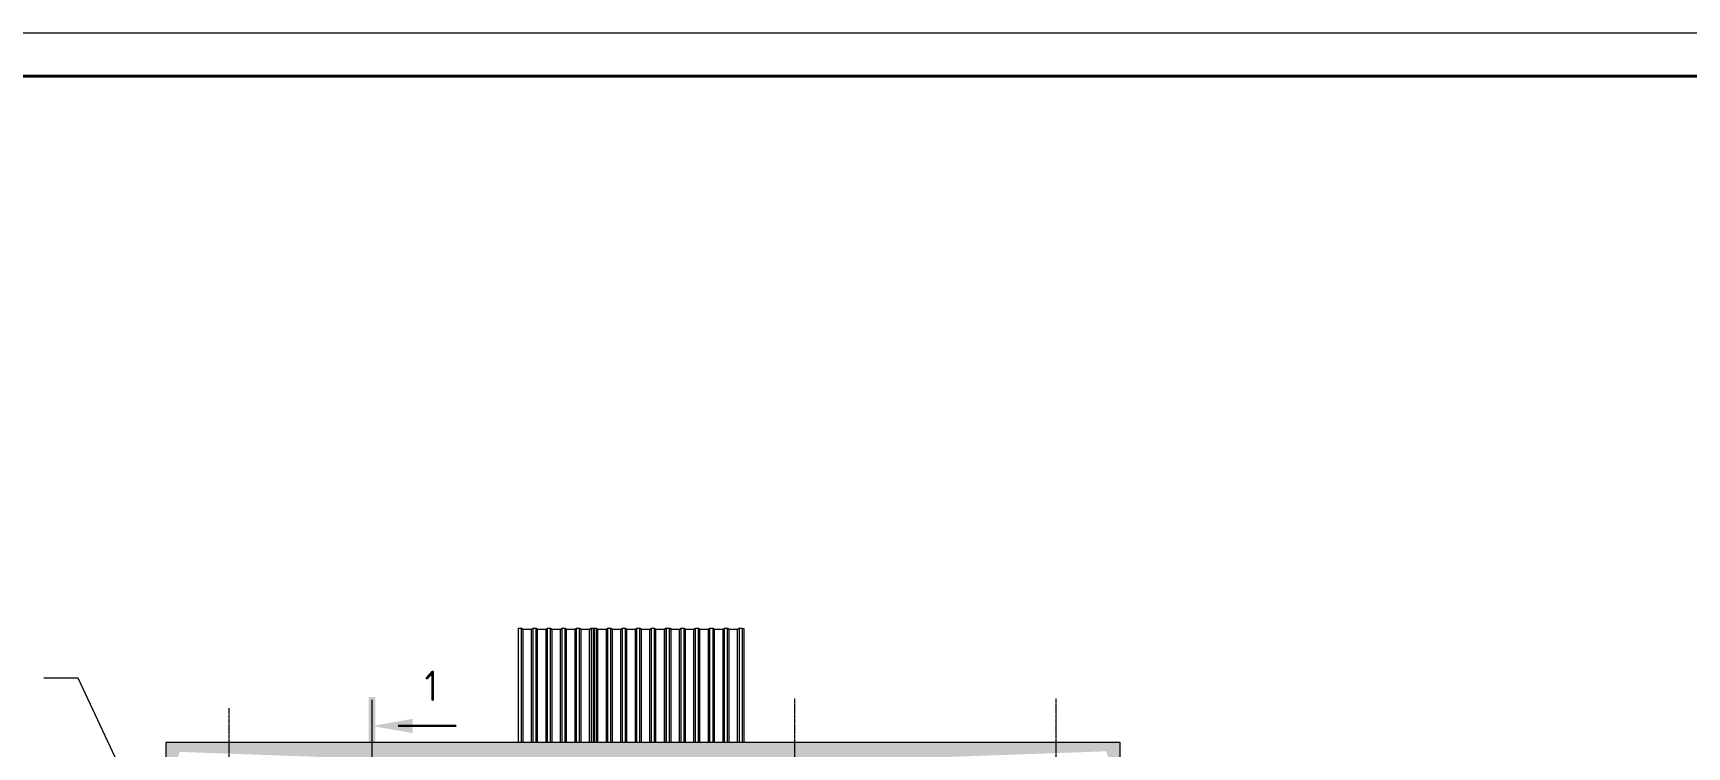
# Model space of a CAD drawing. Header units: millimetres. Extents: x -10178924 to 11692288, y -947381 to 58396.
# Drawn here: x -8754 to 10250, y -520857 to -512657 of the extents above; entities that cross this region are included whole.
import ezdxf

# ---------------------------------------------------------------- set-up
doc = ezdxf.new("R2010")
doc.units = ezdxf.units.MM
doc.linetypes.add('ADSK_Линия сетки', pattern=[25, 20, -2.5, 0, -2.5])
for name, color, linetype, lineweight in [('_0', 7, 'Continuous', 25), ('Аннотация', 7, 'Continuous', 18), ('Обобщенные модели', 7, 'Continuous', 18), ('Оси', 253, 'Continuous', 9), ('Разрезы', 7, 'Continuous', 9), ('Узлы', 7, 'Continuous', 18)]:
    doc.layers.add(name, color=color, linetype=linetype, lineweight=lineweight)
doc.layers.add('PDF _Ramka', color=7, linetype='Continuous')
doc.layers.add('Линии', color=7, linetype='Continuous', lineweight=9, true_color=0x00a600)
doc.styles.add('GOST Common_1', font='GOST_Common.ttf', dxfattribs={"width": 0.9, "height": 250})

# ---------------------------------------------------------------- blocks, each defined once
blk = doc.blocks.new('Roof Cladding - 833x50mm-3052827-План кровли АР')
at = {"layer": 'Обобщенные модели'}
for p, q in [((-3176, 45031), (-3141, 45031)), ((-3176, 43717), (-3176, 45031)), ((-3141, 45031), (-3124, 45019)), ((-3141, 43717), (-3141, 45031)), ((-3124, 45019), (-3026, 45019)), ((-3124, 43717), (-3124, 45019)), ((-3026, 45019), (-3009, 45031)), ((-3026, 43717), (-3026, 45019)), ((-3009, 45031), (-2974, 45031)), ((-3009, 43717), (-3009, 45031)), ((-2974, 45031), (-2957, 45019)), ((-2974, 43717), (-2974, 45031)), ((-2957, 45019), (-2860, 45019)), ((-2957, 43717), (-2957, 45019)), ((-2860, 45019), (-2843, 45031)), ((-2860, 43717), (-2860, 45019)), ((-2843, 45031), (-2808, 45031)), ((-2843, 43717), (-2843, 45031)), ((-2808, 45031), (-2791, 45019)), ((-2808, 43717), (-2808, 45031)), ((-2791, 45019), (-2693, 45019)), ((-2791, 43717), (-2791, 45019)), ((-2693, 45019), (-2676, 45031)), ((-2693, 43717), (-2693, 45019)), ((-2676, 45031), (-2641, 45031)), ((-2676, 43717), (-2676, 45031)), ((-2641, 45031), (-2624, 45019)), ((-2641, 43717), (-2641, 45031)), ((-2624, 45019), (-2526, 45019)), ((-2624, 43717), (-2624, 45019)), ((-2526, 45019), (-2509, 45031)), ((-2526, 43717), (-2526, 45019)), ((-2509, 45031), (-2474, 45031)), ((-2509, 43717), (-2509, 45031)), ((-2474, 45031), (-2457, 45019)), ((-2474, 43717), (-2474, 45031)), ((-2457, 45019), (-2359, 45019)), ((-2457, 43717), (-2457, 45019)), ((-2359, 45019), (-2342, 45031)), ((-2359, 43717), (-2359, 45019)), ((-2342, 45031), (-2307, 45031)), ((-2342, 45031), (-2342, 43717)), ((-2307, 45031), (-2307, 43717))]:
    blk.add_line(p, q, dxfattribs=at)
blk = doc.blocks.new('Roof Cladding - 833x50mm-V15-План кровли АР')
at = {"layer": 'Обобщенные модели'}
for p, q in [((-2316, 45031), (-2281, 45031)), ((-2316, 43717), (-2316, 45031)), ((-2281, 45031), (-2264, 45019)), ((-2281, 43717), (-2281, 45031)), ((-2264, 45019), (-2166, 45019)), ((-2264, 43717), (-2264, 45019)), ((-2166, 45019), (-2149, 45031)), ((-2166, 43717), (-2166, 45019)), ((-2149, 45031), (-2114, 45031)), ((-2149, 43717), (-2149, 45031)), ((-2114, 45031), (-2097, 45019)), ((-2114, 43717), (-2114, 45031)), ((-2097, 45019), (-2000, 45019)), ((-2097, 43717), (-2097, 45019)), ((-2000, 45019), (-1983, 45031)), ((-2000, 43717), (-2000, 45019)), ((-1983, 45031), (-1948, 45031)), ((-1983, 43717), (-1983, 45031)), ((-1948, 45031), (-1931, 45019)), ((-1948, 43717), (-1948, 45031)), ((-1931, 45019), (-1833, 45019)), ((-1931, 43717), (-1931, 45019)), ((-1833, 45019), (-1816, 45031)), ((-1833, 43717), (-1833, 45019)), ((-1816, 45031), (-1781, 45031)), ((-1816, 43717), (-1816, 45031)), ((-1781, 45031), (-1764, 45019)), ((-1781, 43717), (-1781, 45031)), ((-1764, 45019), (-1666, 45019)), ((-1764, 43717), (-1764, 45019)), ((-1666, 45019), (-1649, 45031)), ((-1666, 43717), (-1666, 45019)), ((-1649, 45031), (-1614, 45031)), ((-1649, 43717), (-1649, 45031)), ((-1614, 45031), (-1597, 45019)), ((-1614, 43717), (-1614, 45031)), ((-1597, 45019), (-1499, 45019)), ((-1597, 43717), (-1597, 45019)), ((-1499, 45019), (-1482, 45031)), ((-1499, 43717), (-1499, 45019)), ((-1482, 45031), (-1447, 45031)), ((-1482, 45031), (-1482, 43717)), ((-1447, 45031), (-1447, 43717)), ((-1437, 45029), (-1427, 45026)), ((-1427, 45026), (-1427, 43717))]:
    blk.add_line(p, q, dxfattribs=at)
blk = doc.blocks.new('Roof Cladding - 833x50mm-V16-План кровли АР')
at = {"layer": 'Обобщенные модели'}
for p, q in [((-1476, 45031), (-1441, 45031)), ((-1476, 43717), (-1476, 45031)), ((-1441, 45031), (-1437, 45029)), ((-1441, 43717), (-1441, 45031)), ((-1427, 45021), (-1424, 45019)), ((-1424, 45019), (-1326, 45019)), ((-1424, 43717), (-1424, 45019)), ((-1326, 45019), (-1309, 45031)), ((-1326, 43717), (-1326, 45019)), ((-1309, 45031), (-1274, 45031)), ((-1309, 43717), (-1309, 45031)), ((-1274, 45031), (-1257, 45019)), ((-1274, 43717), (-1274, 45031)), ((-1257, 45019), (-1160, 45019)), ((-1257, 43717), (-1257, 45019)), ((-1160, 45019), (-1143, 45031)), ((-1160, 43717), (-1160, 45019)), ((-1143, 45031), (-1108, 45031)), ((-1143, 43717), (-1143, 45031)), ((-1108, 45031), (-1091, 45019)), ((-1108, 43717), (-1108, 45031)), ((-1091, 45019), (-993, 45019)), ((-1091, 43717), (-1091, 45019)), ((-993, 45019), (-976, 45031)), ((-993, 43717), (-993, 45019)), ((-976, 45031), (-941, 45031)), ((-976, 43717), (-976, 45031)), ((-941, 45031), (-924, 45019)), ((-941, 43717), (-941, 45031)), ((-924, 45019), (-826, 45019)), ((-924, 43717), (-924, 45019)), ((-826, 45019), (-809, 45031)), ((-826, 43717), (-826, 45019)), ((-809, 45031), (-774, 45031)), ((-809, 43717), (-809, 45031)), ((-774, 45031), (-757, 45019)), ((-774, 43717), (-774, 45031)), ((-757, 45019), (-659, 45019)), ((-757, 43717), (-757, 45019)), ((-659, 45019), (-642, 45031)), ((-659, 43717), (-659, 45019)), ((-642, 45031), (-607, 45031)), ((-642, 45031), (-642, 43717)), ((-607, 45031), (-587, 45026)), ((-607, 45031), (-607, 43717)), ((-587, 45026), (-587, 43717))]:
    blk.add_line(p, q, dxfattribs=at)
blk = doc.blocks.new('Разрез - Номер вида сзади_3_5 мм-16063-План кровли АР')
at = {"layer": 'Разрезы'}
for points in [[(9.8, 0.4), (9.8, -0.39), (-0.33, -0.39), (-0.33, 0.4)], [(2.18, -4.67), (3, 0), (3.82, -4.67)]]:
    blk.add_hatch(color=256, dxfattribs=at).paths.add_polyline_path(points)
at = {"layer": 'Разрезы', "lineweight": 30}
blk.add_line((3, -3), (3, -9.66), dxfattribs=at)
blk = doc.blocks.new('Кровля')
at = {"layer": 'Узлы', "true_color": 0xffffff}
h = blk.add_hatch(color=7, dxfattribs=at)
h.paths.add_polyline_path([(41826, -522), (49651, -522), (49651, 475), (49563, 474), (49503, -471), (45149, -323), (41142, -458), (41080, -77), (41080, -522), (41465, -522)])
h.paths.add_polyline_path([(-454, -389), (8078, -389), (8077, -26), (7973, -277), (3656, -147), (-675, -299), (-737, 259), (-737, -389)])
h.paths.add_polyline_path([(41080, 178), (41098, 183), (41188, 1720), (35857, 1527), (35850, 1488), (41080, 1488), (41080, 182)])
h.paths.add_polyline_path([(8078, 312), (8078, 1488), (12890, 1488), (12883, 1527), (8005, 1702), (8062, 316)])
h.paths.add_polyline_path([(-737, 503), (-469, 8049), (-6523, 7837), (-6530, 7799), (-737, 7799), (-737, 523)])
h.paths.add_polyline_path([(49651, 797), (49651, 7859), (55892, 7859), (55892, 8471), (55881, 8468), (55687, 8000), (49351, 8221), (49619, 804), (49633, 803), (49650, 798)])
h.paths.add_polyline_path([(16531, 1488), (35572, 1488), (35566, 1520), (29060, 1756), (29060, 1633), (19380, 1633), (19380, 1744), (13175, 1527), (13168, 1488), (15808, 1488)])
h.paths.add_polyline_path([(-7228, 7799), (-6808, 7799), (-6813, 7829), (-7123, 7899), (-6948, 14171), (-7182, 20169), (-7228, 20180), (-7228, 7899)])
h.paths.add_polyline_path([(55892, 8774), (55892, 16805), (55861, 16797), (55713, 12785), (55861, 8782), (55865, 8781)])
h.paths.add_polyline_path([(24355, 13320), (32597, 13639), (32606, 13678), (16108, 13678), (16118, 13638), (24355, 13320)])
h.paths.add_polyline_path([(10665, 13409), (15825, 13610), (15841, 13678), (11105, 13678), (11105, 21013), (10509, 21012), (10529, 20925), (10924, 20798), (10667, 13473)])
h.paths.add_polyline_path([(38182, 13414), (37898, 20847), (38471, 21009), (38481, 21051), (37707, 21051), (37707, 13678), (32878, 13678), (32888, 13638), (38175, 13414)])
h.paths.add_polyline_path([(55892, 17108), (55892, 32796), (55861, 32788), (55572, 24949), (55861, 17116), (55865, 17115)])
h.paths.add_polyline_path([(-7228, 20475), (-7183, 20486), (-6960, 26174), (-7183, 31854), (-7228, 31866), (-7228, 20479)])
h.paths.add_polyline_path([(45338, 20583), (45060, 27855), (45032, 27863), (45032, 21051), (38749, 21051), (38759, 21009), (45144, 20596)])
h.paths.add_polyline_path([(3393, 20705), (10229, 20956), (10242, 21013), (3737, 21013), (3737, 28193), (3694, 28182), (3395, 20761)])
h.paths.add_polyline_path([(45032, 28152), (45061, 28160), (45350, 35732), (45288, 37345), (45032, 37345), (45032, 28160)])
h.paths.add_polyline_path([(3737, 28469), (3737, 42947), (3702, 42939), (3419, 35708), (3702, 28478), (3737, 28470)])
h.paths.add_polyline_path([(-7228, 32161), (-7192, 32170), (-7003, 37564), (-7192, 42952), (-7228, 42961), (-7228, 32165)])
h.paths.add_polyline_path([(55892, 33099), (55892, 43247), (55860, 43239), (55675, 38160), (55861, 33107), (55865, 33106)])
h.paths.add_polyline_path([(45072, 38095), (45259, 38095), (45067, 43128), (45032, 43137), (45032, 38095), (45070, 38095)])
h.paths.add_polyline_path([(3737, 43224), (3737, 43717), (-7228, 43717), (-7228, 43256), (-7192, 43265), (-7068, 43609), (-1846, 43422), (3578, 43616), (3702, 43233), (3737, 43224)])
h.paths.add_polyline_path([(45032, 43426), (45104, 43445), (45207, 43781), (50463, 43599), (55714, 43781), (55836, 43551), (55892, 43536), (55892, 43899), (45032, 43899), (45032, 43440)])
at = {"layer": 'Аннотация', "lineweight": 9}
for p, q in [((-8575, 44456), (-8631, 44456)), ((-8238, 44456), (-8575, 44456)), ((-7613, 43128), (-8238, 44456))]:
    blk.add_line(p, q, dxfattribs=at)
at = {"layer": 'Линии', "color": 7}
for p, q in [((3737, 43717), (-7228, 43717)), ((-7228, 43717), (-7228, 43256)), ((3737, 43224), (3737, 43717))]:
    blk.add_line(p, q, dxfattribs=at)
at = {"layer": 'Оси', "linetype": 'ADSK_Линия сетки'}
for p, q in [((-6500, -5631), (-6500, 44110)), ((0, -5631), (0, 44223)), ((3000, -5631), (3000, 44223))]:
    blk.add_line(p, q, dxfattribs=at)
at = {"layer": 'Разрезы', "lineweight": 20}
blk.add_line((-4859, 42336), (-4859, 44207), dxfattribs=at)
at = {"layer": 'Обобщенные модели'}
for name in ['Roof Cladding - 833x50mm-3052827-План кровли АР', 'Roof Cladding - 833x50mm-V15-План кровли АР', 'Roof Cladding - 833x50mm-V16-План кровли АР']:
    blk.add_blockref(name, (0, 0), dxfattribs=at)
at = {"layer": 'Разрезы', "lineweight": 50, "extrusion": (0, 0, -1), "xscale": 99.99999999999993, "yscale": 99.99999999999993, "zscale": 99.99999999999993, "rotation": 270.0000000000002}
blk.add_blockref('Разрез - Номер вида сзади_3_5 мм-16063-План кровли АР', (4859, 44207), dxfattribs=at)
at = {"layer": 'Разрезы', "insert": (-4179, 44368), "char_height": 350, "width": 143.2, "attachment_point": 5, "line_spacing_factor": 1.022766, "style": 'GOST Common_1'}
blk.add_mtext('\\pxqc,t2.90286,5.80571,8.70857,11.61143,14.51429,17.41714,20.32,23.22286,26.12571,29.02857,31.93143,34.83429,37.73714,40.64,43.54286,46.44571,49.34857,52.25143,55.15429,58.05714,60.96,63.86286,66.76571,69.66857,72.57143,75.47429,78.37714,81.28,84.18286,87.08571,89.98857,92.89143;{1}', dxfattribs=at)
blk = doc.blocks.new('Рамка')
at = {"layer": 'PDF _Ramka', "lineweight": 20}
blk.add_lwpolyline([(100287, -596749), (100287, -512657), (-18603, -512657), (-18603, -596749)], close=True, dxfattribs=at)
at = {"layer": 'PDF _Ramka', "lineweight": 40}
blk.add_lwpolyline([(99787, -513153), (-16604, -513153), (-16604, -596246), (99787, -596246)], close=True, dxfattribs=at)

msp = doc.modelspace()

# ---------------------------------------------------------------- block references
msp.add_blockref('Кровля', (0, -564523.7))
at = {"layer": '_0'}
msp.add_blockref('Рамка', (0, 0), dxfattribs=at)

doc.saveas('drawing.dxf')
